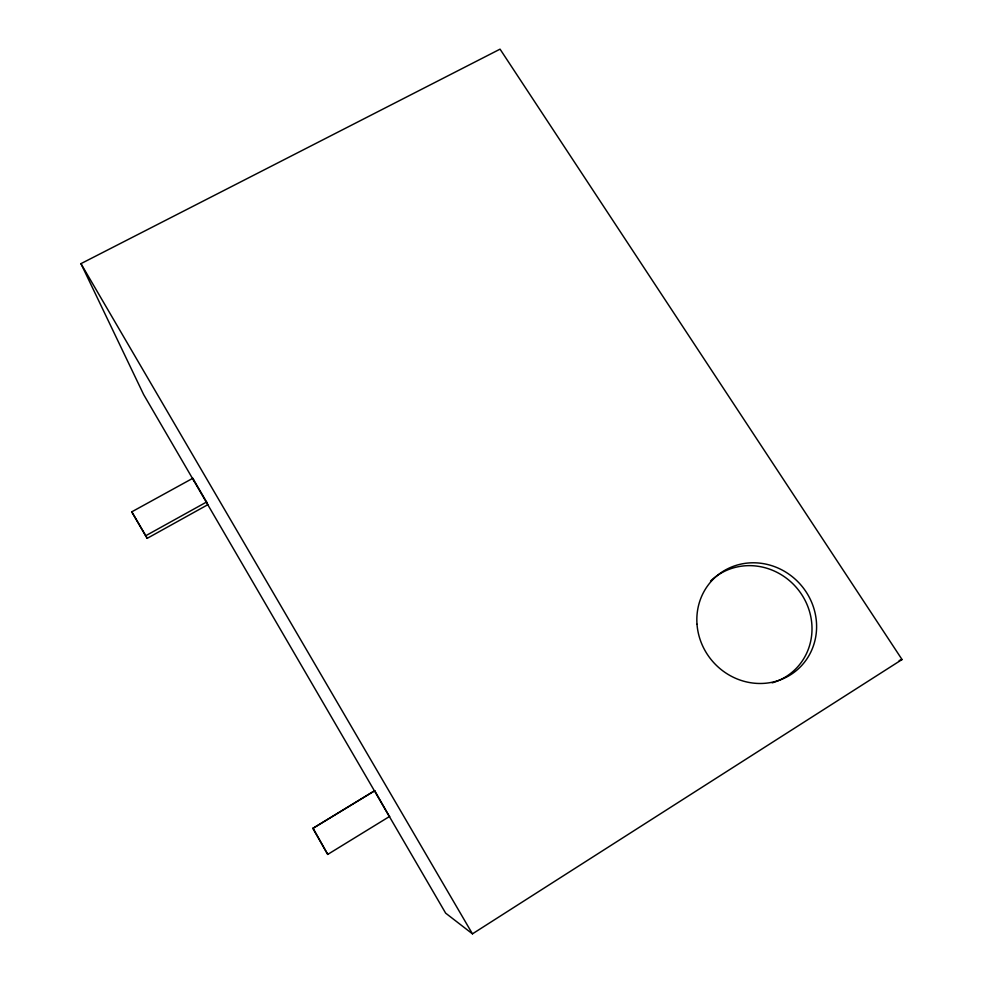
<?xml version="1.0" encoding="UTF-8"?>
<svg xmlns="http://www.w3.org/2000/svg" width="983" height="983" viewBox="0 0 983 983"><rect width="100%" height="100%" fill="white"/><g stroke="black" fill="none" stroke-linecap="round" stroke-linejoin="round"><path stroke-width="1.47" d="M374.732 790.701L312.852 828.386L374.732 790.701L389.44 816.627M472.454 933.85L902.05 659.532L500.052 49.15L80.95 263.653L143.629 394.539L445.643 913.146L472.454 933.85L80.95 263.653M312.852 828.386L327.732 854.411L389.686 816.381M145.509 535.858L206.59 502.006L192.779 478.291L131.771 511.836L147.204 538.328L207.794 504.709L206.59 502.006M899.175 660.527L902.05 659.532M327.732 854.411L313.245 828.546M131.771 511.836L147.204 538.328M192.779 478.291L194.093 481.179M710.512 581.1A61.192 57.813 49 0 1 802.841 596.362A61.192 57.813 49 0 1 772.196 682.853M697.008 624.279A61.818 58.366 48.9 0 0 790.492 674.83A61.818 58.366 48.9 0 0 782.652 570.312A61.818 58.366 48.9 0 0 697.008 624.279"/></g></svg>
